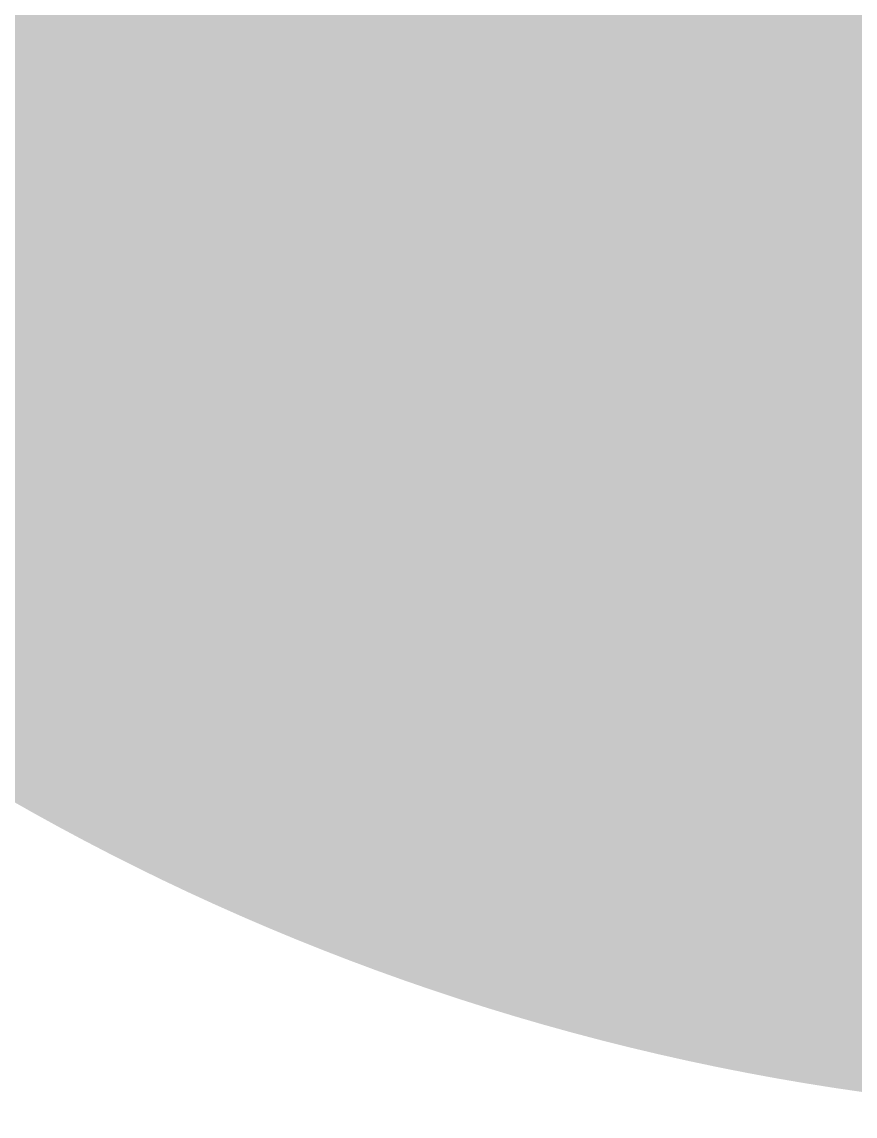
# Model space of a CAD drawing. Header units: inches. Extents: x 22 to 371, y 55 to 284.
# Drawn here: x 61.1245 to 61.4212, y 175.8224 to 176.212 of the extents above; entities that cross this region are included whole.
import ezdxf

# ---------------------------------------------------------------- set-up
doc = ezdxf.new("R2010")
doc.units = ezdxf.units.IN
for name, color, linetype in [('Bottom Layer', 5, 'Continuous'), ('Bottom Solder', 6, 'Continuous'), ('Layer 1', 16, 'Continuous'), ('Layer 2', 76, 'Continuous'), ('Multi-Layer', 9, 'Continuous'), ('Top Layer', 1, 'Continuous'), ('Top Solder', 216, 'Continuous')]:
    doc.layers.add(name, color=color, linetype=linetype)

# ---------------------------------------------------------------- blocks, each defined once
blk = doc.blocks.new('HDR1X2__323')
at = {"layer": 'Bottom Layer'}
h = blk.add_hatch(color=5, dxfattribs=at)
edge = h.paths.add_edge_path()
edge.add_arc((2.53998, 0), 0.75, 0, 360)
at = {"layer": 'Bottom Solder'}
h = blk.add_hatch(color=6, dxfattribs=at)
edge = h.paths.add_edge_path()
edge.add_arc((2.53998, 0), 0.8516, 0, 360)
at = {"layer": 'Layer 1'}
h = blk.add_hatch(color=16, dxfattribs=at)
edge = h.paths.add_edge_path()
edge.add_arc((2.53998, 0), 0.75, 0, 360)
at = {"layer": 'Layer 2'}
h = blk.add_hatch(color=76, dxfattribs=at)
edge = h.paths.add_edge_path()
edge.add_arc((2.53998, 0), 0.75, 0, 360)
at = {"layer": 'Multi-Layer'}
h = blk.add_hatch(color=9, dxfattribs=at)
edge = h.paths.add_edge_path()
edge.add_arc((2.53998, 0), 0.75, 0, 360)
at = {"layer": 'Top Layer'}
h = blk.add_hatch(color=1, dxfattribs=at)
edge = h.paths.add_edge_path()
edge.add_arc((2.53998, 0), 0.75, 0, 360)
at = {"layer": 'Top Solder'}
h = blk.add_hatch(color=216, dxfattribs=at)
edge = h.paths.add_edge_path()
edge.add_arc((2.53998, 0), 0.8516, 0, 360)

msp = doc.modelspace()

# ---------------------------------------------------------------- block references
msp.add_blockref('HDR1X2__323', (59.00346, 176.6742))

doc.saveas('drawing.dxf')
